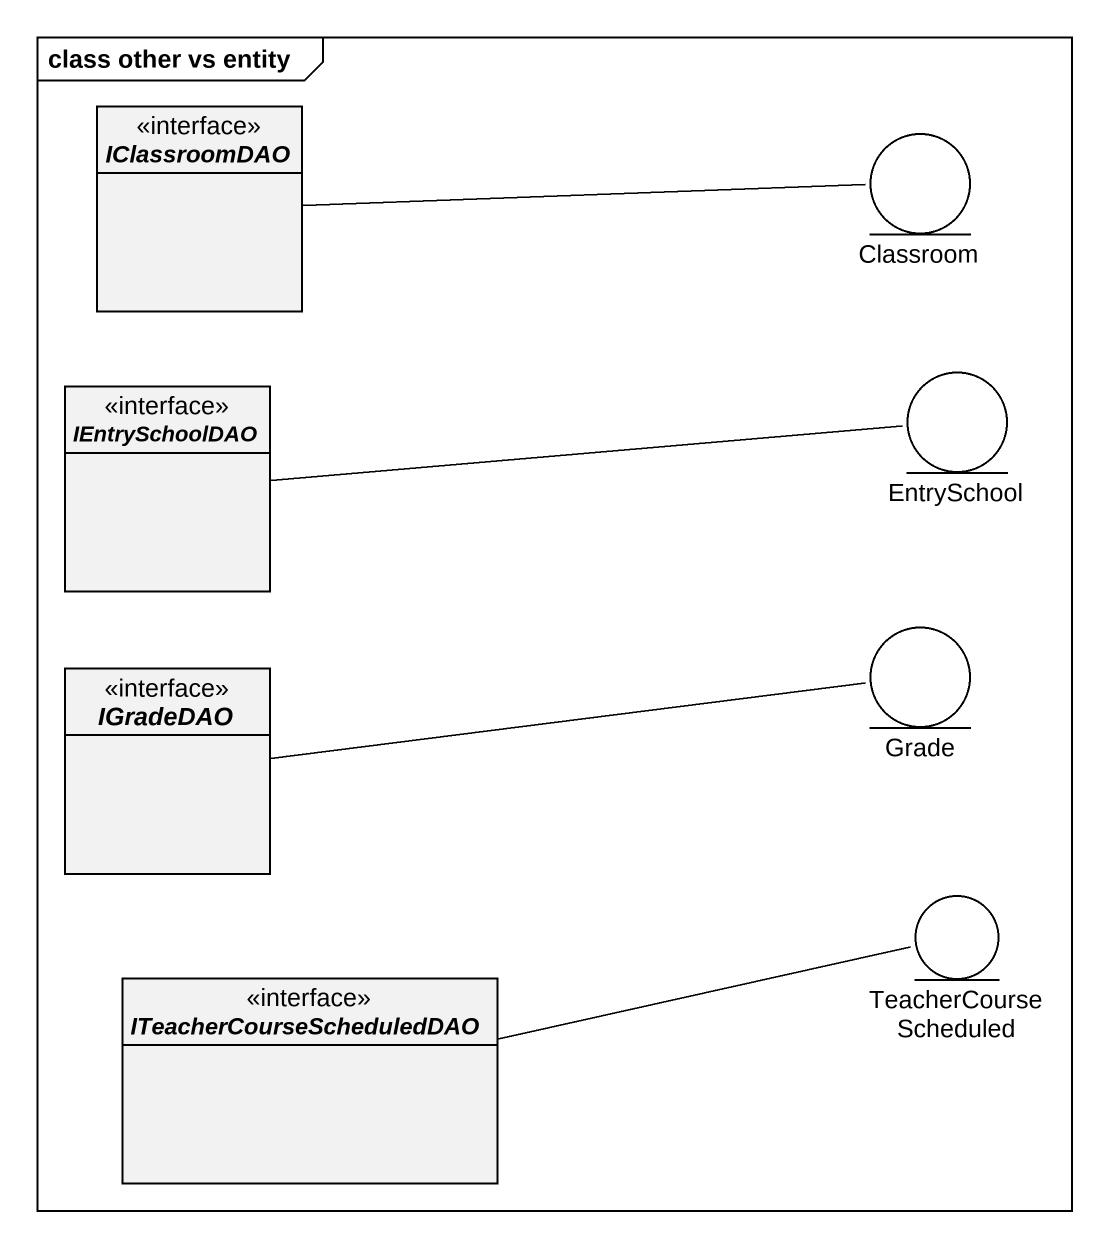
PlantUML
@startuml
mainframe class other vs entity
allowmixing
hide circle
hide empty members
interface IClassroomDAO
entity Classroom
entity EntrySchool
interface IEntrySchoolDAO
interface IGradeDAO
entity Grade
interface ITeacherCourseScheduledDAO
entity TeacherCourseScheduled
IClassroomDAO -right- Classroom
IEntrySchoolDAO -right- EntrySchool
IGradeDAO -right- Grade
ITeacherCourseScheduledDAO -right- TeacherCourseScheduled
@enduml
